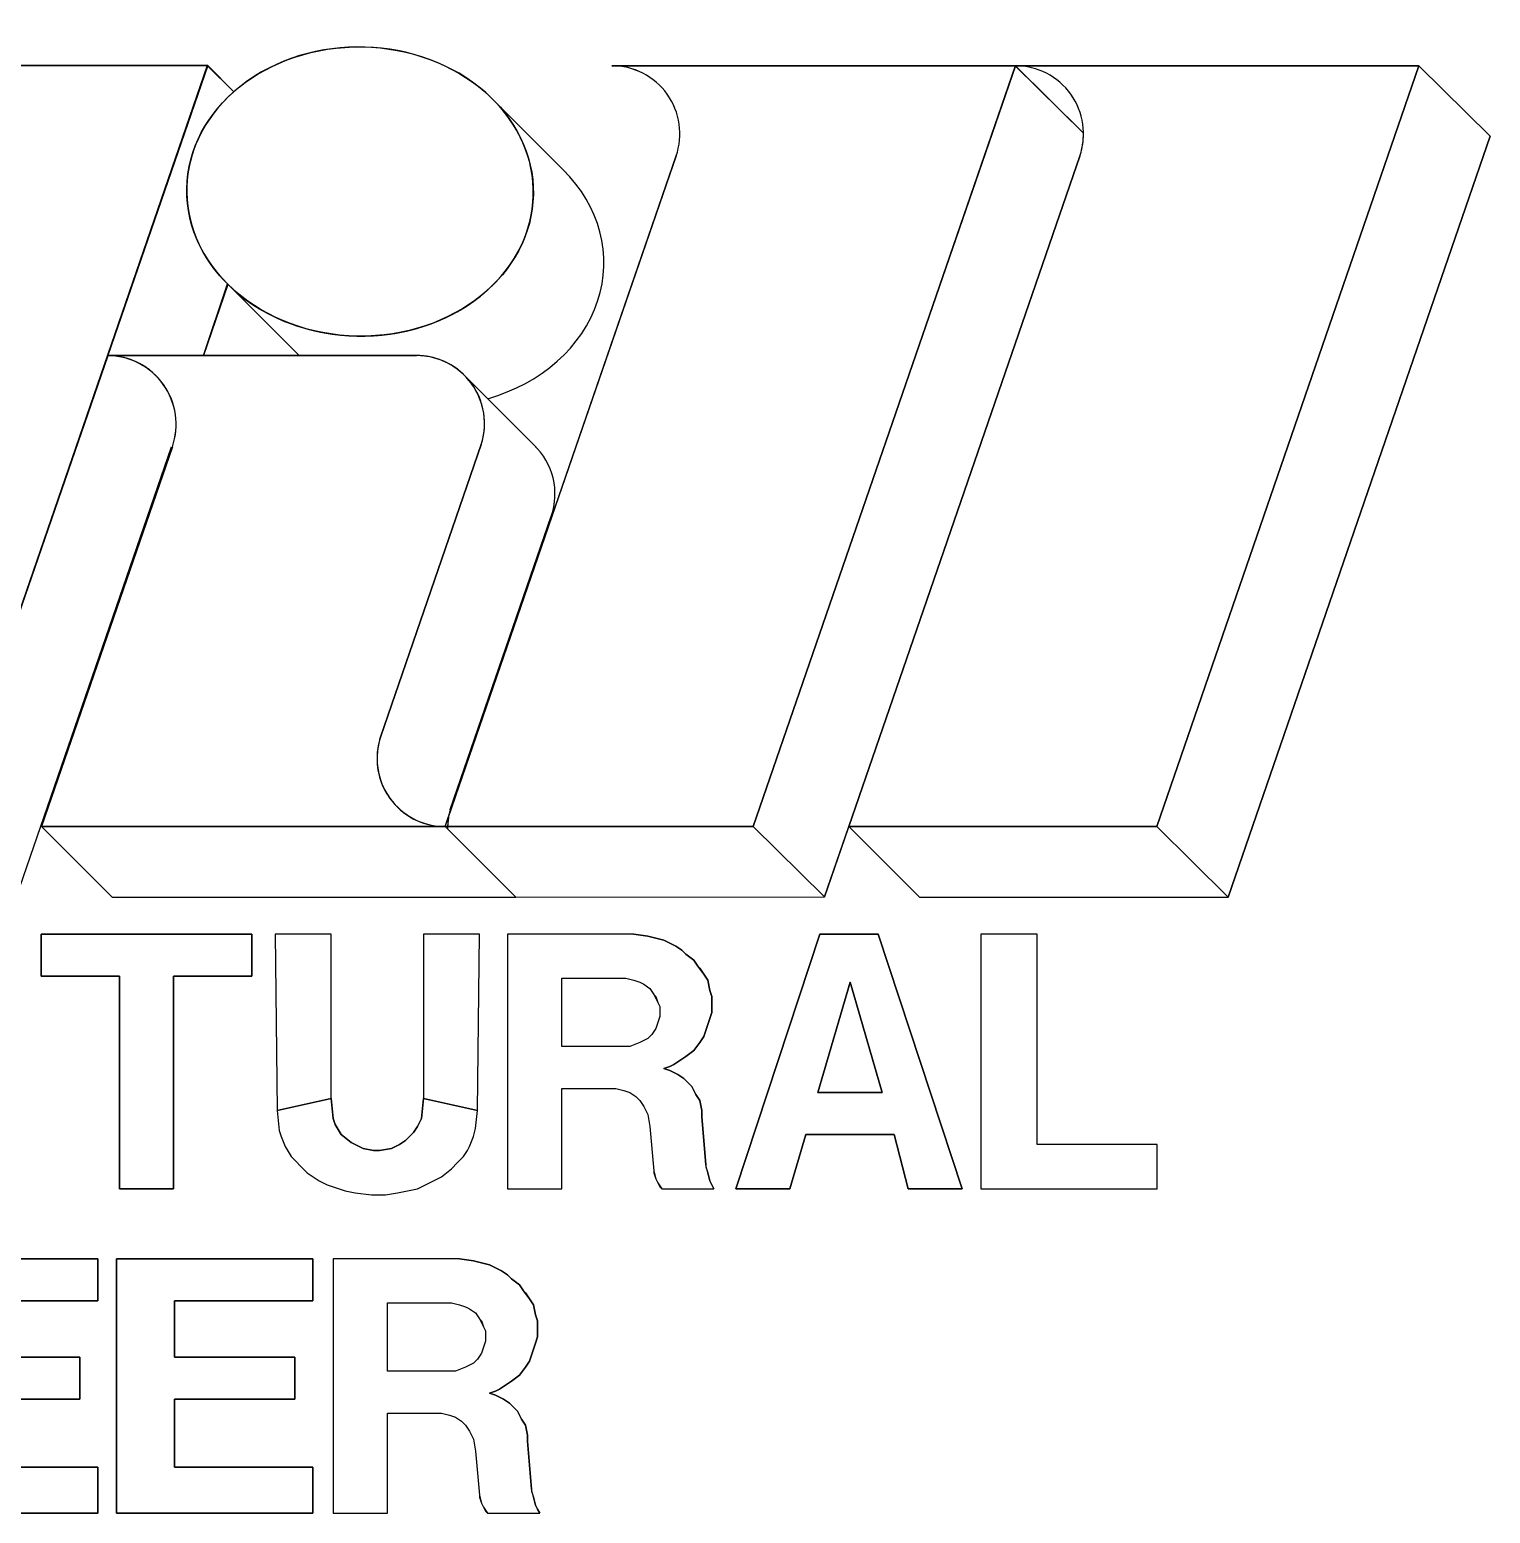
# Model space of a CAD drawing. Extents: x -0.424 to 0.18, y -0.613 to 0.318.
# Drawn here: x -0.36641 to -0.31917, y 0.27022 to 0.31821 of the extents above; entities that cross this region are included whole.
import ezdxf

# ---------------------------------------------------------------- set-up
doc = ezdxf.new("R2010")
doc.units = 0
doc.layers.add('Level 1', color=7, linetype='Continuous')

msp = doc.modelspace()

# ---------------------------------------------------------------- linework, layer by layer
at = {"layer": 'Level 1'}
for p, q in [((-0.36064618500621537, 0.3170505573403165), (-0.3737256190956922, 0.31705102126811496)), ((-0.37372402481456357, 0.31705081511333383), (-0.3606738537157956, 0.31705081511333383)), ((-0.3606738537157956, 0.31705081511333383), (-0.36914865045628303, 0.29243913015790296)), ((-0.36064618500621537, 0.3170505573403165), (-0.36388527753067473, 0.307674607473658)), ((-0.3606738537157956, 0.31705081511333383), (-0.35981303776875984, 0.3162016416474076)), ((-0.36064618500621537, 0.3170505573403165), (-0.36064618500621537, 0.3170505573403165)), ((-0.35981303776875984, 0.3162016416474076), (-0.36064618500621537, 0.3170505573403165)), ((-0.33452855227455586, 0.3170465984852244), (-0.347585454169175, 0.3170488098034538)), ((-0.34758429219688, 0.31704860372188853), (-0.33453412109811204, 0.31704860372188853)), ((-0.33453412109811204, 0.31704860372188853), (-0.34300891783859944, 0.2924369187664577)), ((-0.33452855227455586, 0.3170465984852244), (-0.34300891783859944, 0.2924369187664577)), ((-0.34300891783859944, 0.2924369187664577), (-0.33452855227455586, 0.3170465984852244)), ((-0.33453412109811204, 0.31704860372188853), (-0.3323252925482139, 0.3148696494380923)), ((-0.3323252925482139, 0.3148696494380923), (-0.33452855227455586, 0.3170465984852244)), ((-0.32147678689465925, 0.31704639233044324), (-0.33452855227455586, 0.3170465984852244)), ((-0.33452695799342724, 0.31704639233044324), (-0.32147678689465925, 0.31704639233044324)), ((-0.32147678689465925, 0.31704639233044324), (-0.3299515836351467, 0.2924347073750124)), ((-0.32147678689465925, 0.31704639233044324), (-0.3299515836351467, 0.2924347073750124)), ((-0.3299515836351467, 0.2924347073750124), (-0.32147678689465925, 0.31704639233044324)), ((-0.32147678689465925, 0.31704639233044324), (-0.3191656562943833, 0.31476651962501484)), ((-0.3191656562943833, 0.31476651962501484), (-0.32147678689465925, 0.31704639233044324)), ((-0.34915109417610307, 0.31368447278894274), (-0.35141533793410795, 0.3159467629285196)), ((-0.34915152984574116, 0.3136828930621438), (-0.35141533793410795, 0.3159467629285196)), ((-0.3191656562943833, 0.31476651962501484), (-0.3276404530348707, 0.29015483466958397)), ((-0.3276404530348707, 0.29015483466958397), (-0.3191656562943833, 0.31476651962501484)), ((-0.3529723718211917, 0.29243496514802986), (-0.3455017349526755, 0.3141279441720895)), ((-0.33244440074922277, 0.3141257327806442), (-0.3406977872383235, 0.29015704606102927)), ((-0.33991503761773895, 0.29243275375658456), (-0.33244440074922277, 0.3141257327806442)), ((-0.33991503761773895, 0.29243275375658456), (-0.332445251513808, 0.3141254149943234)), ((-0.33244440074922277, 0.3141257327806442), (-0.3399141691464017, 0.29243275392687307)), ((-0.36000103532538413, 0.30997385922729903), (-0.3607874333939051, 0.30767123526768414)), ((-0.36078740669621906, 0.3076713151651937), (-0.36001378866403067, 0.30998650285697177)), ((-0.36001378866403067, 0.30998650285697177), (-0.35769833464224887, 0.3076713950876052)), ((-0.3600132126355566, 0.30998822672324394), (-0.3576981747984248, 0.30767123526768414)), ((-0.3600132126355566, 0.30998822672324394), (-0.35993189936010833, 0.30990684482899783)), ((-0.36914865045628303, 0.29243913015790296), (-0.36388814809429415, 0.3076662982758249)), ((-0.363875516267632, 0.30767123526768414), (-0.35390229419290004, 0.30767123526768414)), ((-0.3523452603058165, 0.3070245875680297), (-0.3500263152318287, 0.30470564249404203)), ((-0.3522980245861642, 0.30697735184837743), (-0.3523452603058165, 0.3070245875680297)), ((-0.3522981874602312, 0.30697752506018305), (-0.351595535874973, 0.3062750277852987)), ((-0.351595535874973, 0.3062750277852987), (-0.3522981874602312, 0.30697752506018305)), ((-0.3501052041589755, 0.3047850233632961), (-0.351595535874973, 0.3062750277852987)), ((-0.3550900941970994, 0.2952618510132869), (-0.3518041080012717, 0.3047916017048722)), ((-0.3518059298217051, 0.304792483857245), (-0.35505772188613105, 0.2953557953397222)), ((-0.35505772188613105, 0.2953557953397222), (-0.3518059298217051, 0.304792483857245)), ((-0.36683751985600704, 0.29015925745247456), (-0.36182258135143575, 0.30472152921448287)), ((-0.36602645015681534, 0.29243496514802986), (-0.3617949126418555, 0.3047212714414656)), ((-0.3617949126418555, 0.3047212714414656), (-0.36602645015681534, 0.29243496514802986)), ((-0.3528102214916708, 0.29298197830785844), (-0.349539864243267, 0.30247070301245654)), ((-0.3550900941970994, 0.2952618510132869), (-0.3550577031568152, 0.29535578888160224)), ((-0.3529723718211917, 0.29243496514802986), (-0.36602645015681534, 0.29243496514802986)), ((-0.36602645015681534, 0.29243496514802986), (-0.3637465774513866, 0.2901550924426014)), ((-0.3530396178743842, 0.29243496514802986), (-0.36602645015681534, 0.29243496514802986)), ((-0.36602645015681534, 0.29243496514802986), (-0.3637465774513866, 0.2901550924426014)), ((-0.36602645015681534, 0.29243496514802986), (-0.3530396178743842, 0.29243496514802986)), ((-0.3530396178743842, 0.29243496514802986), (-0.3529723718211917, 0.29243496514802986)), ((-0.3529723718211917, 0.29243496514802986), (-0.3528612366397199, 0.2927577077017949)), ((-0.34300891783859944, 0.2924369187664577), (-0.3529723718211917, 0.29243496514802986)), ((-0.35069249911576295, 0.2901550924426014), (-0.3529723718211917, 0.29243496514802986)), ((-0.3529723718211917, 0.29243496514802986), (-0.3506924991157633, 0.2901550924426013)), ((-0.35069249911576295, 0.2901550924426014), (-0.35289721172613525, 0.2923598050529734)), ((-0.35289721172613525, 0.2923598050529734), (-0.35069249911576295, 0.2901550924426014)), ((-0.34300891783859944, 0.2924369187664577), (-0.35289647613784747, 0.2924349800295364)), ((-0.35289647613784747, 0.2924349800295364), (-0.34300891783859944, 0.2924369187664577)), ((-0.34300891783859944, 0.2924369187664577), (-0.3406977872383235, 0.29015704606102927)), ((-0.3406977872383235, 0.29015704606102927), (-0.34300891783859944, 0.2924369187664577)), ((-0.34300891783859944, 0.2924369187664577), (-0.3406977872383235, 0.29015704606102927)), ((-0.3406977872383235, 0.29015704606102927), (-0.3399144439855067, 0.29243216012435225)), ((-0.3299515836351467, 0.2924347073750124), (-0.33991503761773895, 0.29243275375658456)), ((-0.33991503761773895, 0.29243275375658456), (-0.3376351649123105, 0.290152881051156)), ((-0.3399144439855067, 0.29243216012435225), (-0.33991503761773895, 0.29243275375658456)), ((-0.33991439164093246, 0.29243210777977807), (-0.3376351649123105, 0.290152881051156)), ((-0.3299515836351467, 0.2924347073750124), (-0.3399141691464017, 0.29243275392687307)), ((-0.3399141691464017, 0.29243275392687307), (-0.3299515836351467, 0.2924347073750124)), ((-0.3299515836351467, 0.2924347073750124), (-0.3276404530348707, 0.29015483466958397)), ((-0.3276404530348707, 0.29015483466958397), (-0.3299515836351467, 0.2924347073750124)), ((-0.3299515836351467, 0.2924347073750124), (-0.3276404530348707, 0.29015483466958397)), ((-0.3637465774513866, 0.2901550924426014), (-0.35069249911576295, 0.2901550924426014)), ((-0.3637465774513866, 0.2901550924426014), (-0.35069249911576295, 0.2901550924426014)), ((-0.3506924991157633, 0.2901550924426013), (-0.3406977872383235, 0.29015704606102927)), ((-0.35069249911576295, 0.2901550924426014), (-0.3406977872383235, 0.29015704606102927)), ((-0.3376351649123105, 0.290152881051156), (-0.3276404530348707, 0.29015483466958397)), ((-0.3376351649123105, 0.290152881051156), (-0.3276404530348707, 0.29015483466958397)), ((-0.34712963327282365, 0.28532142728857723), (-0.3492039376890483, 0.28532142728857723)), ((-0.3566576399654511, 0.28363605495039473), (-0.3584078343166406, 0.2832471228723526)), ((-0.35192563301593865, 0.2832471228723526), (-0.35367582736712816, 0.28363605495039473)), ((-0.35367582736712816, 0.28363605495039473), (-0.35192563301593865, 0.2832471228723526)), ((-0.3459628370386973, 0.2807190643650788), (-0.34427746470051473, 0.2807190643650788)), ((-0.3459628370386973, 0.2807190643650788), (-0.34427746470051473, 0.2807190643650788)), ((-0.35160173025575464, 0.2702178982579416), (-0.34991635791757214, 0.2702178982579416)), ((-0.35160173025575464, 0.2702178982579416), (-0.34991635791757214, 0.2702178982579416))]:
    msp.add_line(p, q, dxfattribs=at)
for points in [[(-0.36388527753067473, 0.307674607473658), (-0.3638845990852869, 0.3076765713168934), (-0.36064618500621537, 0.3170505573403165)], [(-0.35141533793410795, 0.3159467629285196), (-0.3514154022328079, 0.3159466991826672)], [(-0.3455025857172607, 0.3141276263857687), (-0.34951906909814834, 0.30246354228264405), (-0.3495192229103788, 0.30246309560364104), (-0.3527544149709356, 0.29306792358234984), (-0.35278678845827993, 0.2929739092311658), (-0.3528612366397199, 0.2927577077017949)], [(-0.332445251513808, 0.3141254149943234), (-0.33244440074922277, 0.3141257327806442)], [(-0.3600143612464899, 0.30998707262664954), (-0.3600132126355566, 0.30998822672324394)], [(-0.3638863749723621, 0.3076714307943365), (-0.36388814809429415, 0.3076662982758249), (-0.36914865045628303, 0.29243913015790296)], [(-0.36388814809429415, 0.3076662982758249), (-0.3639031849772122, 0.3076714930407014), (-0.36388527753067473, 0.307674607473658)], [(-0.36388527753067473, 0.307674607473658), (-0.36387577996716497, 0.3076713263674871)], [(-0.36386915371407147, 0.30767123543230007), (-0.3607874333959723, 0.3076713151645029), (-0.36078740669621906, 0.3076713151651937)], [(-0.35390229419290004, 0.30767123526768414), (-0.3576981747984248, 0.30767123526768414), (-0.3607874333939051, 0.30767123526768414), (-0.3638691428940725, 0.30767123526768414)], [(-0.35769833464224887, 0.3076713950876052), (-0.3576981748025599, 0.3076713950917407), (-0.35390359624223233, 0.30767149326745946)], [(-0.35390359624223233, 0.30767149326745946), (-0.35390229419290004, 0.30767123526768414)], [(-0.3523452603058165, 0.3070245875680297), (-0.3523445209537986, 0.30702532620491096)], [(-0.351595535874973, 0.3062750277852987), (-0.351595372245367, 0.30627519145084753)], [(-0.36683751985600704, 0.29015925745247456), (-0.3660472617781459, 0.292442169347153), (-0.36179727584513877, 0.30471960593462594)], [(-0.3617966975510696, 0.30472128807041), (-0.3617949126418555, 0.3047212714414656)], [(-0.3528102214916708, 0.29298197830785844), (-0.3527778244821884, 0.29307598463809414), (-0.3495402842254119, 0.30247034798806)], [(-0.3550875351394791, 0.2952610960407337), (-0.3550900941970994, 0.2952618510132869)], [(-0.35505772188613105, 0.2953557953397222), (-0.35505730774265354, 0.29535565262986474)], [(-0.3550577031568152, 0.29535578888160224), (-0.35505772188613105, 0.2953557953397222)], [(-0.3528078226949916, 0.29298115229126676), (-0.3528102214916708, 0.29298197830785844)], [(-0.35289721172613525, 0.2923598050529734), (-0.35289782769410405, 0.2923591890850046), (-0.3529740128662622, 0.29243398841669027)], [(-0.3528972214711549, 0.29240950465309734), (-0.35289721172613525, 0.2923598050529734)], [(-0.3399141691464017, 0.29243275392687307), (-0.339914261258214, 0.29243248642465736), (-0.33991439164093246, 0.29243210777977807)], [(-0.3660367474329328, 0.28895146001697036), (-0.3592304360671957, 0.28895146001697036), (-0.3592304360671957, 0.28759019774382294), (-0.3617584945744695, 0.28759019774382294), (-0.3617584945744695, 0.2807190643650788), (-0.363508688925659, 0.2807190643650788), (-0.363508688925659, 0.28759019774382294), (-0.3660367474329328, 0.28759019774382294), (-0.3660367474329328, 0.28895146001697036)], [(-0.3617584945744695, 0.28759019774382294), (-0.3592304360671957, 0.28759019774382294), (-0.3592304360671957, 0.28895146001697036), (-0.3660367474329328, 0.28895146001697036), (-0.3660367474329328, 0.28759019774382294), (-0.363508688925659, 0.28759019774382294), (-0.363508688925659, 0.2807190643650788), (-0.3617584945744695, 0.2807190643650788), (-0.3617584945744695, 0.28759019774382294)], [(-0.3566576399654511, 0.28363605495039473), (-0.3566576399654511, 0.28895146001697036), (-0.35847265632964764, 0.28895146001697036), (-0.3584078343166406, 0.2832471228723526)], [(-0.3566576399654511, 0.28895146001697036), (-0.35847265632964764, 0.28895146001697036), (-0.3584078343166406, 0.2832471228723526), (-0.3566576399654511, 0.28363605495039473), (-0.3566576399654511, 0.28895146001697036)], [(-0.35192563301593865, 0.2832471228723526), (-0.3518608110029316, 0.28895146001697036), (-0.35367582736712816, 0.28895146001697036), (-0.35367582736712816, 0.28363605495039473)], [(-0.35192563301593865, 0.2832471228723526), (-0.3518608110029316, 0.28895146001697036), (-0.35367582736712816, 0.28895146001697036), (-0.35367582736712816, 0.28363605495039473)], [(-0.3468703452207955, 0.28895146001697036), (-0.3509541320402378, 0.28895146001697036), (-0.3509541320402378, 0.2807190643650788), (-0.3492039376890483, 0.2807190643650788), (-0.3492039376890483, 0.2839601650154298), (-0.34764820937687985, 0.2839601650154298)], [(-0.3468703452207955, 0.28895146001697036), (-0.3509541320402378, 0.28895146001697036), (-0.3509541320402378, 0.2807190643650788)], [(-0.3468703452207955, 0.28895146001697036), (-0.34641659112974643, 0.28888663800396336), (-0.34615730307771836, 0.2888218159909563), (-0.3458980150256903, 0.2887569939779493), (-0.3457683709996762, 0.28869217196494223), (-0.34563872697366216, 0.2886273499519353), (-0.3455090829476481, 0.2885625279389282), (-0.3453146169086271, 0.28843288391291416), (-0.3451849728826131, 0.28830323988690015), (-0.344925684830585, 0.2881087738478791), (-0.34479604080457094, 0.287914307808858), (-0.34473121879156393, 0.287849485795851), (-0.34460157476554987, 0.28765501975682994), (-0.3444719307395358, 0.2874605537178089), (-0.3444071087265288, 0.2871364436527738), (-0.3443422867135218, 0.28694197761375273), (-0.3443422867135218, 0.28668268956172466), (-0.3443422867135218, 0.2864234015096966), (-0.3444071087265288, 0.2862289354706755), (-0.3444719307395358, 0.28603446943165445), (-0.34460157476554987, 0.28564553735361237), (-0.34473121879156393, 0.28545107131459124), (-0.344925684830585, 0.28519178326256317), (-0.3451849728826131, 0.28499731722354216), (-0.34537943892163414, 0.2848676731975281), (-0.34557390496065515, 0.2847380291715141), (-0.34570354898666916, 0.2846732071585071), (-0.3458980150256903, 0.2846083851455), (-0.34570354898666916, 0.284543563132493), (-0.34557390496065515, 0.28447874111948596), (-0.34544426093464115, 0.284413919106479), (-0.3452497948956201, 0.28428427508046494), (-0.3451849728826131, 0.2842194530674579), (-0.345120150869606, 0.2841546310544509), (-0.34499050684359206, 0.28402498702843687), (-0.344925684830585, 0.2838953430024228), (-0.344860862817578, 0.2837656989764088), (-0.34473121879156393, 0.28357123293738773), (-0.3446663967785569, 0.2832471228723526), (-0.3446663967785569, 0.2830526568333316), (-0.34453675275254286, 0.2814969285211631), (-0.34453675275254286, 0.2814321065081561), (-0.3444719307395358, 0.28123764046913496), (-0.3444071087265288, 0.2809783524171069), (-0.3443422867135218, 0.2808487083910929), (-0.34427746470051473, 0.2807190643650788)], [(-0.3452497948956201, 0.28428427508046494), (-0.34544426093464115, 0.284413919106479), (-0.34557390496065515, 0.28447874111948596), (-0.34570354898666916, 0.284543563132493), (-0.3458980150256903, 0.2846083851455), (-0.34570354898666916, 0.2846732071585071), (-0.34557390496065515, 0.2847380291715141), (-0.34537943892163414, 0.2848676731975281), (-0.3451849728826131, 0.28499731722354216), (-0.344925684830585, 0.28519178326256317), (-0.34473121879156393, 0.28545107131459124), (-0.34460157476554987, 0.28564553735361237), (-0.3444719307395358, 0.28603446943165445), (-0.3444071087265288, 0.2862289354706755), (-0.3443422867135218, 0.2864234015096966), (-0.3443422867135218, 0.28668268956172466), (-0.3443422867135218, 0.28694197761375273), (-0.3444071087265288, 0.2871364436527738), (-0.3444719307395358, 0.2874605537178089), (-0.34460157476554987, 0.28765501975682994), (-0.34479604080457094, 0.287914307808858), (-0.344925684830585, 0.2881087738478791), (-0.3451849728826131, 0.28830323988690015), (-0.3453146169086271, 0.28843288391291416), (-0.3455090829476481, 0.2885625279389282), (-0.34563872697366216, 0.2886273499519353), (-0.3457683709996762, 0.28869217196494223), (-0.3458980150256903, 0.2887569939779493), (-0.34615730307771836, 0.2888218159909563), (-0.34641659112974643, 0.28888663800396336), (-0.3468703452207955, 0.28895146001697036)], [(-0.3435723081924536, 0.2807190643650788), (-0.34084978364615875, 0.28895146001697036), (-0.3389699452689552, 0.28895146001697036), (-0.33624742072266034, 0.2807190643650788), (-0.33799761507384984, 0.2807190643650788), (-0.33845136916489893, 0.2824692587162684), (-0.34130353773720784, 0.2824692587162684), (-0.34182211384126404, 0.2807190643650788), (-0.3435723081924536, 0.2807190643650788)], [(-0.33845136916489893, 0.2824692587162684), (-0.33799761507384984, 0.2807190643650788), (-0.33624742072266034, 0.2807190643650788), (-0.3389699452689552, 0.28895146001697036), (-0.34084978364615875, 0.28895146001697036), (-0.3435723081924536, 0.2807190643650788), (-0.34182211384126404, 0.2807190643650788), (-0.34130353773720784, 0.2824692587162684), (-0.33845136916489893, 0.2824692587162684)], [(-0.3356436825781668, 0.28895146001697036), (-0.3356436825781668, 0.2807190643650788), (-0.3299393454335491, 0.2807190643650788), (-0.3299393454335491, 0.2821451486512333), (-0.3338286662139703, 0.2821451486512333), (-0.3338286662139703, 0.28895146001697036), (-0.3356436825781668, 0.28895146001697036)], [(-0.3338286662139703, 0.28895146001697036), (-0.3356436825781668, 0.28895146001697036), (-0.3356436825781668, 0.2807190643650788), (-0.3299393454335491, 0.2807190643650788), (-0.3299393454335491, 0.2821451486512333), (-0.3338286662139703, 0.2821451486512333), (-0.3338286662139703, 0.28895146001697036)], [(-0.3469999892468096, 0.28532142728857723), (-0.3492039376890483, 0.28532142728857723), (-0.3492039376890483, 0.28752537573081594), (-0.34712963327282365, 0.28752537573081594)], [(-0.3492039376890483, 0.28532142728857723), (-0.3492039376890483, 0.28752537573081594), (-0.34712963327282365, 0.28752537573081594)], [(-0.34712963327282365, 0.28752537573081594), (-0.3468703452207955, 0.2874605537178089), (-0.3466758791817745, 0.28739573170480187), (-0.3465462351557605, 0.28733090969179487), (-0.3463517691167395, 0.2872012656657808), (-0.3462221250907254, 0.2870067996267598), (-0.34615730307771836, 0.28694197761375273), (-0.34609248106471135, 0.28674751157473166), (-0.34602765905170435, 0.28661786754871765), (-0.34602765905170435, 0.2864234015096966), (-0.34602765905170435, 0.2862937574836825), (-0.34609248106471135, 0.28609929144466145), (-0.34615730307771836, 0.28590482540564044), (-0.3462869471037324, 0.28571035936661937), (-0.34641659112974643, 0.2855807153406053), (-0.3465462351557605, 0.2855158933275983), (-0.3466758791817745, 0.28545107131459124), (-0.3469999892468096, 0.28532142728857723), (-0.34712963327282365, 0.28532142728857723)], [(-0.34712963327282365, 0.28752537573081594), (-0.3468703452207955, 0.2874605537178089), (-0.3466758791817745, 0.28739573170480187), (-0.3465462351557605, 0.28733090969179487), (-0.3463517691167395, 0.2872012656657808), (-0.3462221250907254, 0.2870067996267598), (-0.34609248106471135, 0.28674751157473166), (-0.34602765905170435, 0.28661786754871765), (-0.34602765905170435, 0.2864234015096966), (-0.34602765905170435, 0.2862937574836825), (-0.34609248106471135, 0.28609929144466145), (-0.34615730307771836, 0.28590482540564044), (-0.3462869471037324, 0.28571035936661937), (-0.34641659112974643, 0.2855807153406053), (-0.3465462351557605, 0.2855158933275983), (-0.3466758791817745, 0.28545107131459124), (-0.3469999892468096, 0.28532142728857723), (-0.34712963327282365, 0.28532142728857723)], [(-0.3398774534510534, 0.28739573170480187), (-0.34091460565916576, 0.2838305209894158), (-0.3388403012429411, 0.2838305209894158), (-0.3398774534510534, 0.28739573170480187)], [(-0.3388403012429411, 0.2838305209894158), (-0.34091460565916576, 0.2838305209894158), (-0.3398774534510534, 0.28739573170480187), (-0.3388403012429411, 0.2838305209894158)], [(-0.3451849728826131, 0.2842194530674579), (-0.3452497948956201, 0.28428427508046494)], [(-0.34427746470051473, 0.2807190643650788), (-0.3443422867135218, 0.2808487083910929), (-0.3444071087265288, 0.2809783524171069), (-0.3444719307395358, 0.28123764046913496), (-0.34453675275254286, 0.2814969285211631), (-0.3446663967785569, 0.2830526568333316), (-0.3446663967785569, 0.2832471228723526), (-0.34473121879156393, 0.28357123293738773), (-0.344860862817578, 0.2837656989764088), (-0.344925684830585, 0.2838953430024228), (-0.34499050684359206, 0.28402498702843687), (-0.3451849728826131, 0.2842194530674579)], [(-0.3509541320402378, 0.2807190643650788), (-0.3492039376890483, 0.2807190643650788), (-0.3492039376890483, 0.2839601650154298), (-0.34764820937687985, 0.2839601650154298)], [(-0.34764820937687985, 0.2839601650154298), (-0.3474537433378588, 0.2839601650154298), (-0.34719445528583065, 0.2838953430024228), (-0.3469999892468096, 0.2838305209894158), (-0.3468055232077885, 0.28370087696340174), (-0.3466758791817745, 0.28357123293738773), (-0.3465462351557605, 0.28337676689836666), (-0.34648141314275344, 0.2832471228723526), (-0.34641659112974643, 0.2831174788463386), (-0.3463517691167395, 0.28272854676829645), (-0.3462221250907254, 0.281302462482142), (-0.3462221250907254, 0.28123764046913496), (-0.34615730307771836, 0.28104317443011395), (-0.34609248106471135, 0.2809135304040999), (-0.34602765905170435, 0.2807838863780859), (-0.3459628370386973, 0.2807190643650788)], [(-0.34764820937687985, 0.2839601650154298), (-0.3474537433378588, 0.2839601650154298), (-0.34719445528583065, 0.2838953430024228), (-0.3469999892468096, 0.2838305209894158), (-0.3468055232077885, 0.28370087696340174), (-0.3466758791817745, 0.28357123293738773), (-0.3465462351557605, 0.28337676689836666), (-0.34648141314275344, 0.2832471228723526), (-0.34641659112974643, 0.2831174788463386), (-0.3463517691167395, 0.28272854676829645), (-0.3462221250907254, 0.281302462482142), (-0.34615730307771836, 0.28104317443011395), (-0.34609248106471135, 0.2809135304040999), (-0.3459628370386973, 0.2807190643650788)], [(-0.3584078343166406, 0.2832471228723526), (-0.3583430123036336, 0.2825989027422824), (-0.3582781902906266, 0.2824044367032614), (-0.3581485462646125, 0.28208032663822624), (-0.3579540802255915, 0.28175621657319116), (-0.35782443619957743, 0.2816265725471771), (-0.35762997016055637, 0.2814321065081561), (-0.3574355041215353, 0.28123764046913496), (-0.3572410380825143, 0.28110799644312096), (-0.35704657204349316, 0.2809783524171069), (-0.3567872839914651, 0.2808487083910929), (-0.3565928179524441, 0.2807838863780859), (-0.356398351913423, 0.2807190643650788), (-0.3562038858744019, 0.2806542423520718), (-0.35587977580936686, 0.2805894203390648), (-0.3553611997053107, 0.2805245983260578), (-0.3549074456142615, 0.2805245983260578), (-0.35451851353621944, 0.2805894203390648), (-0.3541944034711843, 0.2806542423520718), (-0.35387029340614923, 0.2807190643650788), (-0.3536110053541211, 0.2808487083910929), (-0.3533517173020931, 0.2809783524171069), (-0.35309242925006495, 0.28110799644312096), (-0.35276831918502993, 0.28136728449514903), (-0.3525738531460088, 0.2815617505341701), (-0.35237938710698774, 0.28175621657319116), (-0.3522497430809737, 0.28195068261221223), (-0.35218492106796667, 0.28208032663822624), (-0.3520552770419527, 0.2824044367032614), (-0.35199045502894566, 0.28266372475528945), (-0.35192563301593865, 0.2832471228723526)], [(-0.3584078343166406, 0.2832471228723526), (-0.3583430123036336, 0.2825989027422824), (-0.3582781902906266, 0.2824044367032614), (-0.3581485462646125, 0.28208032663822624), (-0.3579540802255915, 0.28175621657319116), (-0.35782443619957743, 0.2816265725471771), (-0.35762997016055637, 0.2814321065081561), (-0.3574355041215353, 0.28123764046913496), (-0.3572410380825143, 0.28110799644312096), (-0.35704657204349316, 0.2809783524171069), (-0.3567872839914651, 0.2808487083910929), (-0.3565928179524441, 0.2807838863780859), (-0.356398351913423, 0.2807190643650788), (-0.3562038858744019, 0.2806542423520718), (-0.35587977580936686, 0.2805894203390648), (-0.3553611997053107, 0.2805245983260578), (-0.3549074456142615, 0.2805245983260578), (-0.35451851353621944, 0.2805894203390648), (-0.3541944034711843, 0.2806542423520718), (-0.35387029340614923, 0.2807190643650788), (-0.3536110053541211, 0.2808487083910929)], [(-0.3566576399654511, 0.28363605495039473), (-0.3565928179524441, 0.2829878348203245), (-0.35652799593943707, 0.2827933687813035), (-0.35633352990041595, 0.2824692587162684), (-0.3560094198353808, 0.2822099706642403), (-0.3557501317833528, 0.28208032663822624), (-0.35562048775733873, 0.28201550462521924), (-0.35529637769230366, 0.28195068261221223), (-0.3551019116532826, 0.28195068261221223), (-0.35471297957524045, 0.28201550462521924), (-0.3544536915232124, 0.2821451486512333), (-0.3542592254841913, 0.2822747926772473), (-0.3539999374321633, 0.2825340807292754), (-0.35387029340614923, 0.28272854676829645), (-0.35374064938013516, 0.2829878348203245), (-0.35367582736712816, 0.28363605495039473)], [(-0.35367582736712816, 0.28363605495039473), (-0.35374064938013516, 0.2829878348203245), (-0.35387029340614923, 0.28272854676829645), (-0.3539999374321633, 0.2825340807292754), (-0.3542592254841913, 0.2822747926772473), (-0.3544536915232124, 0.2821451486512333), (-0.35471297957524045, 0.28201550462521924), (-0.3551019116532826, 0.28195068261221223), (-0.35529637769230366, 0.28195068261221223), (-0.35562048775733873, 0.28201550462521924), (-0.3557501317833528, 0.28208032663822624), (-0.3560094198353808, 0.2822099706642403), (-0.35633352990041595, 0.2824692587162684), (-0.35652799593943707, 0.2827933687813035), (-0.3565928179524441, 0.2829878348203245), (-0.3566576399654511, 0.28363605495039473)], [(-0.3536110053541211, 0.2808487083910929), (-0.3533517173020931, 0.2809783524171069), (-0.35309242925006495, 0.28110799644312096), (-0.35276831918502993, 0.28136728449514903), (-0.3525738531460088, 0.2815617505341701), (-0.35237938710698774, 0.28175621657319116), (-0.3522497430809737, 0.28195068261221223), (-0.35218492106796667, 0.28208032663822624), (-0.3520552770419527, 0.2824044367032614), (-0.35199045502894566, 0.28266372475528945), (-0.35192563301593865, 0.2832471228723526)], [(-0.37055599893762775, 0.2702178982579416), (-0.37055599893762775, 0.27845029390983317), (-0.3642034416629398, 0.27845029390983317), (-0.3642034416629398, 0.27708903163668575), (-0.3686761605604241, 0.27708903163668575), (-0.3686761605604241, 0.2752740152724892), (-0.3647868397800029, 0.2752740152724892), (-0.3647868397800029, 0.27391275299934176), (-0.3686761605604241, 0.27391275299934176), (-0.3686761605604241, 0.27170880455710306), (-0.3642034416629398, 0.27170880455710306), (-0.3642034416629398, 0.2702178982579416), (-0.37055599893762775, 0.2702178982579416)], [(-0.3642034416629398, 0.2702178982579416), (-0.3642034416629398, 0.27170880455710306), (-0.3686761605604241, 0.27170880455710306), (-0.3686761605604241, 0.27391275299934176), (-0.3647868397800029, 0.27391275299934176), (-0.3647868397800029, 0.2752740152724892), (-0.3686761605604241, 0.2752740152724892), (-0.3686761605604241, 0.27708903163668575), (-0.3642034416629398, 0.27708903163668575), (-0.3642034416629398, 0.27845029390983317), (-0.37055599893762775, 0.27845029390983317), (-0.37055599893762775, 0.2702178982579416), (-0.3642034416629398, 0.2702178982579416)], [(-0.3636038050492384, 0.2702178982579416), (-0.3636038050492384, 0.27845029390983317), (-0.3572512477745504, 0.27845029390983317), (-0.3572512477745504, 0.27708903163668575), (-0.36172396667203477, 0.27708903163668575), (-0.36172396667203477, 0.2752740152724892), (-0.35783464589161357, 0.2752740152724892), (-0.35783464589161357, 0.27391275299934176), (-0.36172396667203477, 0.27391275299934176), (-0.36172396667203477, 0.27170880455710306), (-0.3572512477745504, 0.27170880455710306), (-0.3572512477745504, 0.2702178982579416), (-0.3636038050492384, 0.2702178982579416)], [(-0.3636038050492384, 0.2702178982579416), (-0.3572512477745504, 0.2702178982579416), (-0.3572512477745504, 0.27170880455710306), (-0.36172396667203477, 0.27170880455710306), (-0.36172396667203477, 0.27391275299934176), (-0.35783464589161357, 0.27391275299934176), (-0.35783464589161357, 0.2752740152724892), (-0.36172396667203477, 0.2752740152724892), (-0.36172396667203477, 0.27708903163668575), (-0.3572512477745504, 0.27708903163668575), (-0.3572512477745504, 0.27845029390983317), (-0.3636038050492384, 0.27845029390983317), (-0.3636038050492384, 0.2702178982579416)], [(-0.3525092384378529, 0.27845029390983317), (-0.3565930252572952, 0.27845029390983317), (-0.3565930252572952, 0.2702178982579416), (-0.35484283090610563, 0.2702178982579416), (-0.35484283090610563, 0.2734589989082926), (-0.3532871025939372, 0.2734589989082926)], [(-0.3525092384378529, 0.27845029390983317), (-0.3565930252572952, 0.27845029390983317), (-0.3565930252572952, 0.2702178982579416), (-0.35484283090610563, 0.2702178982579416), (-0.35484283090610563, 0.2734589989082926), (-0.3532871025939372, 0.2734589989082926)], [(-0.3525092384378529, 0.27845029390983317), (-0.3520554843468038, 0.2783854718968261), (-0.3517961962947757, 0.2783206498838191), (-0.35153690824274764, 0.27825582787081204), (-0.35140726421673363, 0.27819100585780504), (-0.35127762019071956, 0.27812618384479804), (-0.3511479761647055, 0.27806136183179103), (-0.35095351012568443, 0.27793171780577697), (-0.3508238660996705, 0.27780207377976296), (-0.35056457804764235, 0.2776076077407419), (-0.3504349340216283, 0.2774131417017208), (-0.3503701120086213, 0.2773483196887138), (-0.3502404679826072, 0.27715385364969275), (-0.35011082395659315, 0.2769593876106717), (-0.35004600194358615, 0.2766352775456366), (-0.3499811799305791, 0.27644081150661554), (-0.3499811799305791, 0.27618152345458746), (-0.3499811799305791, 0.27592223540255933), (-0.35004600194358615, 0.2757277693635383), (-0.35011082395659315, 0.27553330332451725), (-0.3502404679826072, 0.2751443712464751), (-0.3503701120086213, 0.27494990520745405), (-0.35056457804764235, 0.274690617155426), (-0.3508238660996705, 0.27449615111640496), (-0.3510183321386915, 0.2743665070903909), (-0.35121279817771256, 0.2742368630643769), (-0.3513424422037266, 0.27417204105136983), (-0.35153690824274764, 0.2741072190383628), (-0.3513424422037266, 0.27404239702535577), (-0.35121279817771256, 0.27397757501234876), (-0.3510831541516985, 0.27391275299934176), (-0.3508886881126774, 0.2737831089733277), (-0.3508238660996705, 0.2737182869603207), (-0.3507590440866634, 0.2736534649473137), (-0.3506294000606494, 0.2735238209212996), (-0.35056457804764235, 0.2733941768952856), (-0.35049975603463535, 0.2732645328692716), (-0.3503701120086213, 0.2730700668302505), (-0.3503052899956142, 0.2727459567652154), (-0.3503052899956142, 0.27255149072619433), (-0.3501756459696002, 0.2709957624140259), (-0.3501756459696002, 0.27093094040101884), (-0.35011082395659315, 0.27073647436199777), (-0.35004600194358615, 0.2704771863099697), (-0.3499811799305791, 0.2703475422839557), (-0.34991635791757214, 0.2702178982579416)], [(-0.34991635791757214, 0.2702178982579416), (-0.3499811799305791, 0.2703475422839557), (-0.35004600194358615, 0.2704771863099697), (-0.35011082395659315, 0.27073647436199777), (-0.3501756459696002, 0.2709957624140259), (-0.3503052899956142, 0.27255149072619433), (-0.3503052899956142, 0.2727459567652154), (-0.3503701120086213, 0.2730700668302505), (-0.35049975603463535, 0.2732645328692716), (-0.35056457804764235, 0.2733941768952856), (-0.3506294000606494, 0.2735238209212996), (-0.3508238660996705, 0.2737182869603207), (-0.3508886881126774, 0.2737831089733277), (-0.3510831541516985, 0.27391275299934176), (-0.35121279817771256, 0.27397757501234876), (-0.3513424422037266, 0.27404239702535577), (-0.35153690824274764, 0.2741072190383628), (-0.3513424422037266, 0.27417204105136983), (-0.35121279817771256, 0.2742368630643769), (-0.3510183321386915, 0.2743665070903909), (-0.3508238660996705, 0.27449615111640496), (-0.35056457804764235, 0.274690617155426), (-0.3503701120086213, 0.27494990520745405), (-0.3502404679826072, 0.2751443712464751), (-0.35011082395659315, 0.27553330332451725), (-0.35004600194358615, 0.2757277693635383), (-0.3499811799305791, 0.27592223540255933), (-0.3499811799305791, 0.27618152345458746), (-0.3499811799305791, 0.27644081150661554), (-0.35004600194358615, 0.2766352775456366), (-0.35011082395659315, 0.2769593876106717), (-0.3502404679826072, 0.27715385364969275), (-0.3504349340216283, 0.2774131417017208), (-0.35056457804764235, 0.2776076077407419), (-0.3508238660996705, 0.27780207377976296), (-0.35095351012568443, 0.27793171780577697), (-0.3511479761647055, 0.27806136183179103), (-0.35127762019071956, 0.27812618384479804), (-0.35140726421673363, 0.27819100585780504), (-0.35153690824274764, 0.27825582787081204), (-0.3517961962947757, 0.2783206498838191), (-0.3520554843468038, 0.2783854718968261), (-0.3525092384378529, 0.27845029390983317)], [(-0.352638882463867, 0.27482026118144004), (-0.35484283090610563, 0.27482026118144004), (-0.35484283090610563, 0.2770242096236787), (-0.352768526489881, 0.2770242096236787)], [(-0.35484283090610563, 0.27482026118144004), (-0.35484283090610563, 0.2770242096236787), (-0.352768526489881, 0.2770242096236787)], [(-0.352768526489881, 0.2770242096236787), (-0.3525092384378529, 0.2769593876106717), (-0.35231477239883185, 0.2768945655976647), (-0.3521851283728178, 0.2768297435846577), (-0.3519906623337968, 0.2767000995586436), (-0.35186101830778277, 0.27650563351962254), (-0.3517961962947757, 0.27644081150661554), (-0.3517313742817687, 0.27624634546759447), (-0.35166655226876165, 0.27611670144158046), (-0.35166655226876165, 0.27592223540255933), (-0.35166655226876165, 0.2757925913765453), (-0.3517313742817687, 0.27559812533752426), (-0.3517961962947757, 0.2754036592985032), (-0.3519258403207898, 0.2752091932594822), (-0.3520554843468038, 0.2750795492334681), (-0.3521851283728178, 0.2750147272204611), (-0.35231477239883185, 0.27494990520745405), (-0.352638882463867, 0.27482026118144004), (-0.352768526489881, 0.27482026118144004)], [(-0.352768526489881, 0.2770242096236787), (-0.3525092384378529, 0.2769593876106717), (-0.35231477239883185, 0.2768945655976647), (-0.3521851283728178, 0.2768297435846577), (-0.3519906623337968, 0.2767000995586436), (-0.35186101830778277, 0.27650563351962254), (-0.3517313742817687, 0.27624634546759447), (-0.35166655226876165, 0.27611670144158046), (-0.35166655226876165, 0.27592223540255933), (-0.35166655226876165, 0.2757925913765453), (-0.3517313742817687, 0.27559812533752426), (-0.3517961962947757, 0.2754036592985032), (-0.3519258403207898, 0.2752091932594822), (-0.3520554843468038, 0.2750795492334681), (-0.3521851283728178, 0.2750147272204611), (-0.35231477239883185, 0.27494990520745405), (-0.352638882463867, 0.27482026118144004)], [(-0.352638882463867, 0.27482026118144004), (-0.352768526489881, 0.27482026118144004), (-0.35484283090610563, 0.27482026118144004)], [(-0.3532871025939372, 0.2734589989082926), (-0.35309263655491613, 0.2734589989082926), (-0.352833348502888, 0.2733941768952856), (-0.352638882463867, 0.27332935488227855), (-0.3524444164248459, 0.27319971085626454), (-0.35231477239883185, 0.2730700668302505), (-0.3521851283728178, 0.27287560079122947), (-0.3521203063598108, 0.2727459567652154), (-0.3520554843468038, 0.2726163127392014), (-0.3519906623337968, 0.27222738066115926), (-0.35186101830778277, 0.27080129637500483), (-0.35186101830778277, 0.27073647436199777), (-0.3517961962947757, 0.27054200832297676), (-0.3517313742817687, 0.2704123642969627), (-0.35166655226876165, 0.2702827202709487), (-0.35160173025575464, 0.2702178982579416)], [(-0.3532871025939372, 0.2734589989082926), (-0.35309263655491613, 0.2734589989082926), (-0.352833348502888, 0.2733941768952856), (-0.352638882463867, 0.27332935488227855), (-0.3524444164248459, 0.27319971085626454), (-0.35231477239883185, 0.2730700668302505), (-0.3521851283728178, 0.27287560079122947), (-0.3521203063598108, 0.2727459567652154), (-0.3520554843468038, 0.2726163127392014), (-0.3519906623337968, 0.27222738066115926), (-0.35186101830778277, 0.27080129637500483), (-0.3517961962947757, 0.27054200832297676), (-0.3517313742817687, 0.2704123642969627), (-0.35160173025575464, 0.2702178982579416)]]:
    msp.add_lwpolyline(points, dxfattribs=at)
for centre, radius, start, end in [((-0.34758604352173, 0.31484523221268185), 0.002203577669585624, 340.99474444444445, 89.99591666666669), ((-0.34758604352173, 0.31484523221268185), 0.002203577669585624, 340.99474444444445, 89.98467609532298), ((-0.3345287093182772, 0.3148430208212366), 0.002203577669585624, 340.99474444444445, 89.99591666666669), ((-0.3345287093182772, 0.3148430208212366), 0.002203577669585624, 340.99474444444445, 89.99591666666669), ((-0.3345287093182772, 0.3148430208212366), 0.002203577669585624, 340.99474444444445, 0.6923942443015108), ((-0.3639030263707917, 0.3054444731267138), 0.0022270199196354388, 341.00488611111115, 90.00408055555557), ((-0.3639030263707917, 0.3054444731267138), 0.0022270199196354388, 341.00488611111115, 89.57159622404927), ((-0.3639030263707917, 0.3054444731267138), 0.0022270199196354388, 89.12850572605151, 89.29899913849228), ((-0.3639030263707917, 0.3054444731267138), 0.0022270199196354388, 341.0506493876151, 89.1282273217092), ((-0.3539034394121812, 0.30546791560692277), 0.0022035776661175157, 342.1506083333333, 90.0040777777778), ((-0.3539034394121812, 0.30546791560692277), 0.0022035776661175157, 43.241273172268706, 90.0040777777778), ((-0.3539034394121812, 0.30546791560692277), 0.0022035776661175157, 44.972276987317485, 90.0040777777778), ((-0.3539034394121812, 0.30546791560692277), 0.0022035776661175157, 342.15060833333337, 43.24127317226862), ((-0.3539034394121812, 0.30546791560692277), 0.0022035776661175157, 342.15060833333337, 43.235091088546795), ((-0.3516236742802087, 0.30318815047495024), 0.0022035776661175157, 340.98933611111113, 46.44163888888891), ((-0.3516236742802087, 0.30318815047495024), 0.0022035776661175157, 340.98933611111113, 46.44163888888892), ((-0.35297401564390607, 0.29463756603611324), 0.0022035776194246834, 160.98152222222222, 270.00007222222223), ((-0.35297401564390607, 0.29463756603611324), 0.0022035776194246834, 160.98152222222222, 268.29400773162774), ((-0.35297401564390607, 0.29463756603611324), 0.0022035776194246834, 163.56289949750413, 268.2940077316284), ((-0.35069425051193337, 0.29235780090414065), 0.0022035776194246834, 160.98152222222222, 179.96390555555556), ((-0.35069425051193337, 0.29235780090414065), 0.0022035776194246834, 163.56774161087597, 169.54398201767296), ((-0.35297401564390607, 0.29463756603611324), 0.0022035776194246834, 268.2940077316284, 270.00007222222223), ((-0.35069425051193337, 0.29235780090414065), 0.0022035776194246834, 177.992835510994, 178.65551435035675), ((-0.35069425051193337, 0.29235780090414065), 0.0022035776194246834, 169.54398201767296, 177.99283551099398)]:
    msp.add_arc(centre, radius, start, end, dxfattribs=at)
for centre, start_param, end_param in [((-0.3557268061104443, 0.3129788333270667), 3.8780901469649764, 10.13874614582641), ((-0.3557268061104443, 0.3129788333270667), 2.401298659727033, 3.855719336589144), ((-0.3557268061104443, 0.3129788333270667), 3.8557193365891407, 6.9905251199724665), ((-0.3534470409784716, 0.31069906819509435), 5.062840767653744, 6.994948077916762), ((-0.3534470409784716, 0.31069906819509435), 5.062840767653744, 6.994948077916762)]:
    msp.add_ellipse(centre, major_axis=(0.005605817920804319, -9.309106660716327e-05), ratio=0.8341589622176242, start_param=start_param, end_param=end_param, dxfattribs=at)
msp.add_ellipse((-0.3557268061104443, 0.3129788333270667), major_axis=(0.005605817920804319, -9.309106660716327e-05), ratio=0.8341589622176242, dxfattribs=at)

doc.saveas('drawing.dxf')
